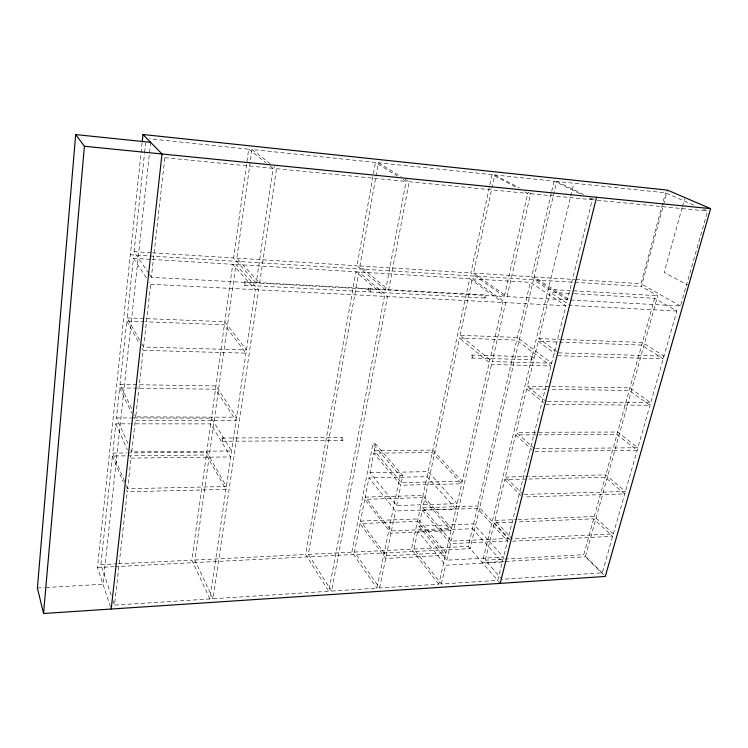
<?xml version="1.0" encoding="UTF-8"?>
<svg xmlns="http://www.w3.org/2000/svg" width="748" height="748" viewBox="0 0 748 748"><rect width="100%" height="100%" fill="white"/><g stroke="black" fill="none" stroke-linecap="round" stroke-linejoin="round"><path stroke-width="0.56" stroke-dasharray="3.74 2.81" d="M110.489 606.88L97.464 567.526L142.139 142.606M148.815 273.516L134.07 251.683L144.504 153.462M144.626 152.302L145.608 143.055M111.19 595.277L100.877 564.684L112.424 456.009L206.383 454.99L225.98 489.407L127.282 491.763L126.403 489.66M124.561 481.403L112.733 453.11L115.847 423.826L129.722 423.836M127.945 443.396L116.473 417.898L119.661 387.903L215.48 389.212L236.059 420.666L135.313 420.479L133.798 417.319M131.667 408.52L120.026 384.472L126.767 321.07L144.196 321.734M139.614 339.975L127.104 317.9L133.434 258.294L150.759 259.35M150.619 142.326L103 584.263L45.46 587.535M209.907 598.952L191.843 560.159L232.75 264.334L255.283 289.682L209.907 598.952L114.509 605.113L127.282 491.763M127.824 452.961L206.775 452.185L226.41 486.481L127.618 488.734L131.078 458.103L130.152 456.028M133.855 417.945L211.478 418.169L231.618 450.951L131.77 451.895L135.313 420.479M120.026 384.472L215.938 385.903L236.574 417.206L135.715 416.879L143.214 350.335L142.083 348.316M127.104 317.9L224.811 321.715L246.438 349.952L143.597 347.007L150.666 284.277L149.385 282.351M270.365 166.215L273.076 168.347L256.255 282.996L151.377 277.312L164.85 157.697L163.288 156.098M256.255 282.996L233.628 257.966L248.673 149.179L149.553 138.801M212.974 598.755L194.77 560.009L235.938 264.521L258.63 289.859L212.974 598.755L328.765 591.275L384.463 296.358L356.001 271.814L305.623 554.492L328.765 591.275M403.144 179.595L406.117 181.437L385.613 290.009L259.612 283.183L236.826 258.172L251.964 149.525L375.449 162.456L397.207 175.92M259.612 283.183L276.536 168.683L273.805 166.561M385.613 290.009L357.039 265.764L375.449 162.456M331.57 591.088L308.316 554.352L358.9 271.991L387.492 296.517L331.57 591.088L376.917 588.162L400.077 475.691L372.915 443.975L351.878 552.183L376.917 588.162M524.713 191.797L527.77 193.405L504.311 296.442L388.605 290.168L359.9 265.951L378.385 162.765L492.044 174.667L517.569 188.047M388.605 290.168L409.193 181.736L405.22 179.286M438.814 584.16L411.437 549.219L469.651 278.724L502.937 302.473L438.814 584.16L379.619 587.984L354.468 552.052L360.022 523.6L417.431 521.375L445.378 555.287L385.725 558.447L360.022 523.6M360.517 521.094L417.954 518.934L445.958 552.753L386.267 555.858L360.517 521.094L364.772 499.309L422.545 497.626L450.997 530.631L390.942 533.221L364.772 499.309M365.202 497.111L423.003 495.475L451.502 528.406L391.419 530.94L365.202 497.111L368.951 477.888L427.052 476.682L455.943 508.892L395.552 510.949L368.951 477.888M369.961 472.717L428.137 471.633L457.14 503.638L396.664 505.573L369.961 472.717L373.785 453.166L432.251 452.531L461.666 483.778L400.872 485.228L373.785 453.166M374.271 450.67L432.774 450.09L462.245 481.245L401.405 482.638L374.271 450.67L375.58 443.957L372.915 443.975M379.619 587.984L385.725 558.447M386.267 555.858L390.942 533.221M391.419 530.94L395.552 510.949M396.664 505.573L400.872 485.228M401.405 482.638L402.854 475.635L375.58 443.957M504.311 296.442L470.894 272.955L489.613 185.962M489.856 184.831L492.044 174.667M151.909 259.416L530.313 282.407L565.937 305.726L497.719 580.355L441.376 583.992L413.915 549.097L417.814 531.015L472.427 528.696L502.273 562.019L445.658 565.254L417.814 531.015M418.871 526.143L473.549 523.918L503.507 557.073L446.818 560.196L418.871 526.143L422.302 510.248L477.205 508.369L507.509 540.954L450.586 543.702L422.302 510.248M422.835 507.789L477.776 505.957L508.135 538.457L451.166 541.15L422.835 507.789L459.506 338.077L516.746 340.144L550.967 366.006L491.548 364.482L459.506 338.077M460.104 335.31L472.297 278.882L505.695 302.622L492.212 361.593L551.659 363.182L517.382 337.442L460.104 335.31L492.212 361.593M589.162 198.239L592.257 199.744L567.386 299.864L507.069 296.591L473.54 273.123L494.755 174.948L554.109 181.166L581.944 194.723M441.376 583.992L445.658 565.254M446.818 560.196L450.586 543.702M451.166 541.15L491.548 364.482M507.069 296.591L530.594 193.676L526.499 191.535M500.225 583.384L468.276 546.386L530.313 282.407M567.386 299.864L531.632 276.797L551.463 192.414M551.725 191.292L554.109 181.166M703.4 209.262L707.608 211.095L680.502 305.997L570.004 300.004L534.147 276.956L556.68 181.427L665.57 192.834L694.995 205.616M573.192 186.046L482.292 562.692L504.283 561.449M574.511 293.721L654.65 298.293L676.846 311L602.252 572.837L501.945 579.289L485.256 560.187L494.288 522.88L516.242 521.992M517.999 519.533L594.305 516.513L613.332 533.941L512.071 538.747L494.877 520.44L504.778 479.562L605.151 477.299L624.73 493.942L523.656 496.981M523.142 494.447L505.386 477.046L515.587 434.915L537.737 434.831M534.549 448.753L516.223 432.325L526.742 388.876L546.526 389.184M546.33 401.592L527.387 386.192L538.251 341.369L641.709 345.08L663.205 358.872L557.793 355.711M556.634 351.523L538.915 338.61L550.126 292.328L573.351 293.655M680.502 305.997L640.961 283.707L665.57 192.834M603.617 574.819L585.31 556.839L657.716 295.712L641.382 286.447L663.252 205.803M663.56 204.681L667.207 191.245M602.252 572.837L583.749 554.679L654.65 298.293M682.139 207.663L664.168 272.45L687.58 284.941M682.447 206.542L684.616 198.725M37.4 587.993L44.31 587.601M505.442 561.383L585.31 556.839M485.256 560.187L583.749 554.679M100.877 564.684L117.212 563.87M118.371 563.814L191.843 560.159M194.77 560.009L305.623 554.492M308.316 554.352L351.878 552.183M354.468 552.052L411.437 549.219M413.915 549.097L468.276 546.386M97.464 567.526L113.761 566.694M114.93 566.638L470.081 548.611L533.483 279.761L548.265 289.336L657.716 295.712M512.614 541.178L612.659 536.325L593.66 518.86L517.401 521.945M494.877 520.44L516.84 519.58M524.301 494.419L625.431 491.483L605.815 474.896L528.743 476.551M505.386 477.046L527.574 476.57M400.077 475.691L402.854 475.635M131.078 458.103L230.739 456.935L210.684 423.892L130.881 423.836M535.718 448.744L637.894 447.743L617.661 432.045L516.223 432.325M112.733 453.11L126.664 452.979M535.054 451.39L637.165 450.277L616.978 434.523L538.897 434.822M222.25 438.038L342.491 437.486M222.315 441.255L342.593 440.563M116.473 417.898L132.695 417.945M547.489 401.601L650.732 402.667L629.863 387.913L527.387 386.192M545.647 404.322L649.984 405.276L629.162 390.475L551.183 389.25M471.736 358.068L532.342 359.769M143.214 350.335L245.97 353.159L224.391 324.772L145.364 321.771M471.988 355.066A1.515 0.739 -88.2 0 1 472.427 357.479A1.515 0.739 -88.2 0 1 471.165 357.161A1.515 0.739 -88.2 0 1 471.988 355.066L532.604 356.843A1.477 0.795 -88.1 0 1 533.09 359.19A1.477 0.795 -88.1 0 1 531.735 358.881A1.477 0.795 -88.1 0 1 532.604 356.843M558.504 352.878L663.981 356.179L642.439 342.444L561.019 339.424M538.915 338.61L559.85 339.386M676.846 311L570.341 305.483L550.126 292.328M150.666 284.277L565.937 305.726M244.493 285.25L368.287 291.832M369.755 291.907L485.031 298.031M244.699 281.856A1.702 0.524 -87.5 0 1 244.998 284.502A1.702 0.524 -87.5 0 1 244.1 284.315A1.702 0.524 -87.5 0 1 244.699 281.856L368.512 288.597A1.627 0.654 -87 0 1 368.904 291.112A1.627 0.654 -87 0 1 367.773 290.925A1.627 0.654 -87 0 1 368.512 288.597M369.989 288.672A1.618 0.654 -87 0 1 370.382 291.196A1.618 0.654 -87 0 1 369.25 291.009A1.618 0.654 -87 0 1 369.989 288.672L485.293 294.946A1.543 0.767 -86.4 0 1 485.761 297.358A1.543 0.767 -86.4 0 1 484.442 297.162A1.543 0.767 -86.4 0 1 485.293 294.946M130.348 254.778L641.382 286.447M134.07 251.683L151.433 252.777M152.592 252.852L233.628 257.966M236.826 258.172L357.039 265.764M359.9 265.951L470.894 272.955M473.54 273.123L531.632 276.797M534.147 276.956L574.782 279.518M575.951 279.593L640.961 283.707M164.85 157.697L273.076 168.347M276.536 168.683L406.117 181.437M409.193 181.736L527.77 193.405M530.594 193.676L592.257 199.744M597.25 200.23L707.608 211.095M556.68 181.427L583.692 194.555M590.836 198.024L594.922 200.006M494.755 174.948L519.327 187.795M378.385 162.765L401.246 176.837M538.251 341.369L554.997 353.654M251.964 149.525L270.168 163.719M248.673 149.179L265.849 162.671M526.742 388.876L543.852 402.854M515.587 434.915L532.23 449.903M504.778 479.562L520.889 495.428M494.288 522.88L511.454 541.234M149.45 274.46L151.377 277.312M133.434 258.294L146.832 278.508M141.886 343.996L143.597 347.007M126.767 321.07L139.25 343.267M134.705 414.794L135.715 416.879M119.661 387.903L131.779 413.12M130.816 449.772L131.77 451.895M115.847 423.826L127.384 449.791M126.309 485.592L127.618 488.734M112.424 456.009L123.345 482.301M113.032 600.747L114.509 605.113M222.642 440.694A1.608 0.477 -89.9 0 0 222.371 438.066A1.608 0.477 -89.9 0 0 221.838 440.179A1.608 0.477 -89.9 0 0 222.642 440.694M342.088 438.019A1.543 0.598 89.8 0 0 342.434 440.535A1.543 0.598 89.8 0 0 343.108 438.515A1.543 0.598 89.8 0 0 342.088 438.019"/><path stroke-width="1.12" d="M150.619 142.326L75.679 134.575L37.4 587.993L43.552 613.491L605.282 576.456L710.6 208.645L667.506 190.123L142.99 134.509L142.26 141.447M43.552 613.491L84.402 146.262L75.679 134.575M111.2 609.031L162.007 153.994L142.99 134.509M500.225 583.384L596.567 197.285M84.402 146.262L710.6 208.645"/></g></svg>
